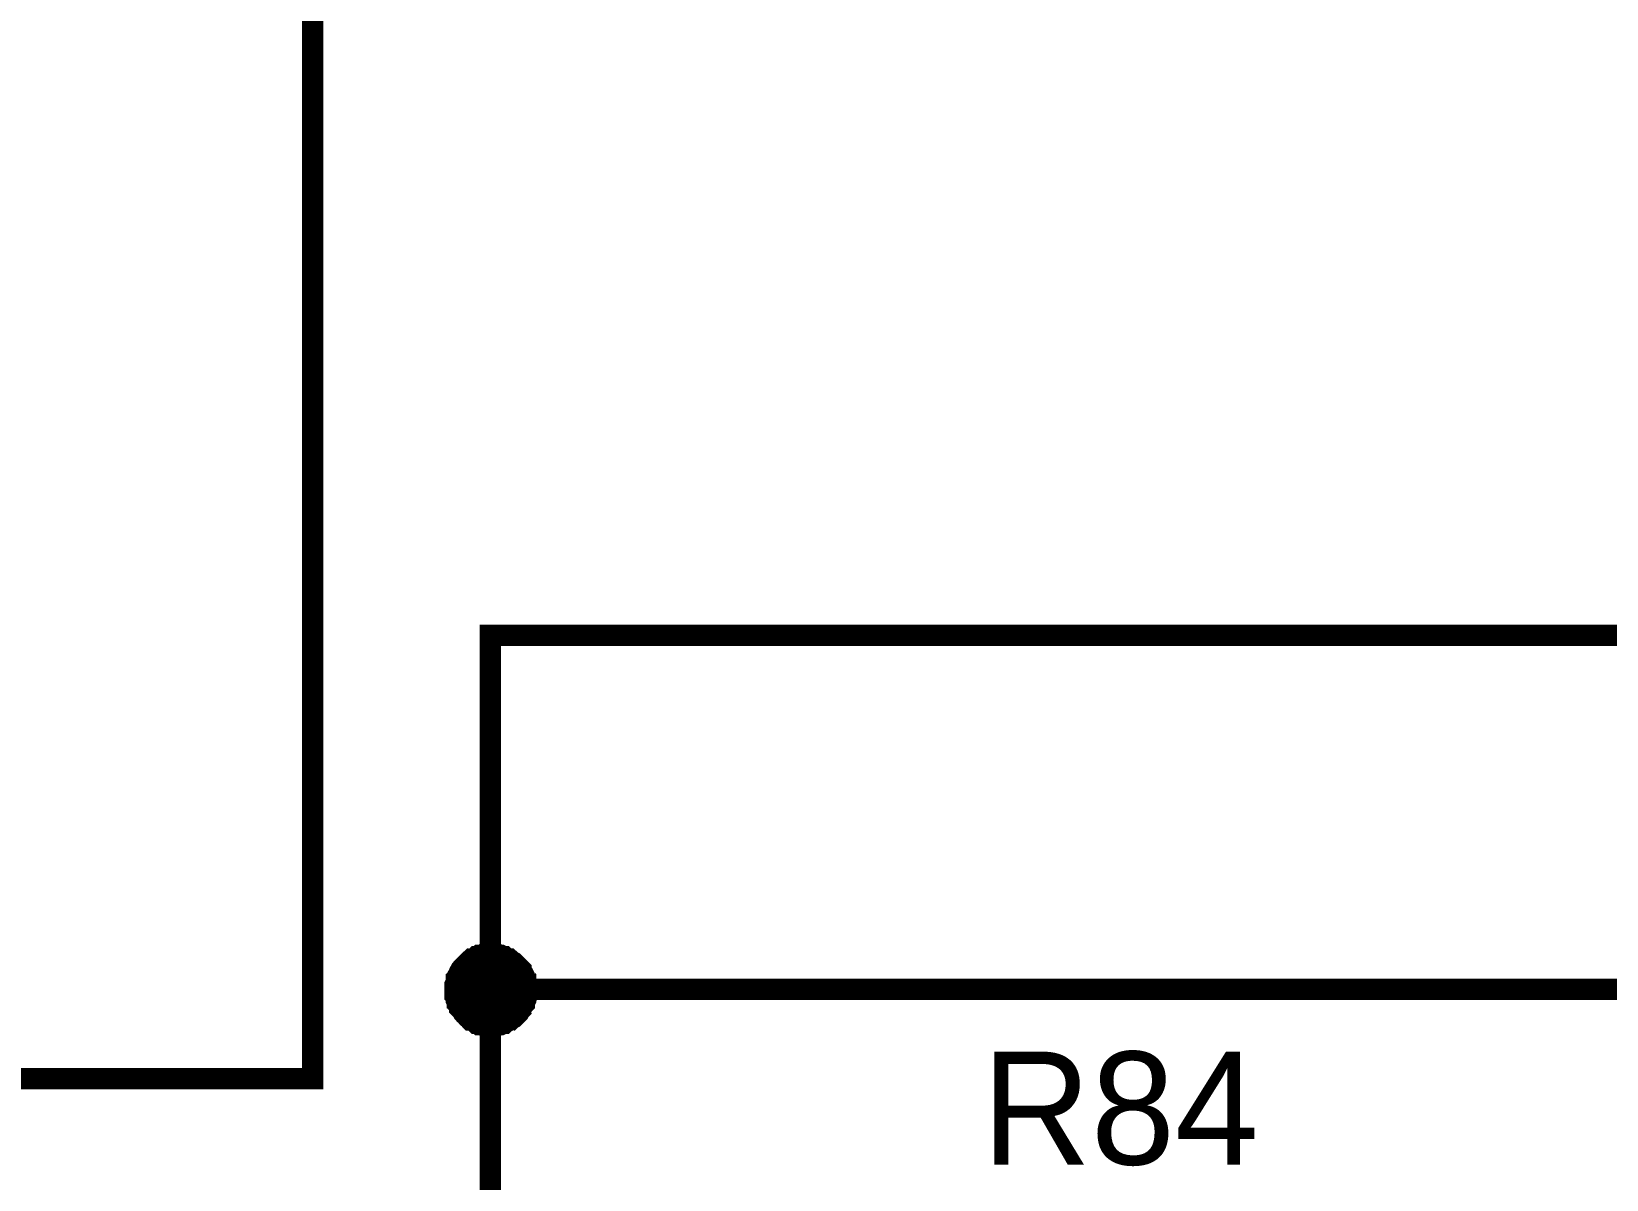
# Model space of a CAD drawing. Header units: millimetres. Extents: x 0 to 420, y 0 to 297.
# Drawn here: x 208.54 to 230.71, y 102.32 to 118.49 of the extents above; entities that cross this region are included whole.
import ezdxf

# ---------------------------------------------------------------- set-up
doc = ezdxf.new("R2010")
doc.units = ezdxf.units.MM
doc.layers.add('Sheet', color=255, linetype='Continuous')

msp = doc.modelspace()

# ---------------------------------------------------------------- linework, layer by layer
at = {"layer": 'Sheet'}
for points, const_width in [([(165.031, 144.99), (165.031, 137.488), (170.029, 137.488), (170.029, 103.741), (212.499, 103.741), (212.499, 127.487), (219.997, 127.487)], 0.3), ([(217.498, 99.999), (214.998, 99.999), (214.998, 105), (214.998, 109.984), (242.49, 109.984)], 0.3), ([(214.502, 105), (214.502, 105.016), (214.502, 105.05), (214.502, 105.066), (214.518, 105.099), (214.518, 105.116), (214.518, 105.149), (214.535, 105.165), (214.535, 105.182), (214.552, 105.215), (214.568, 105.232), (214.568, 105.248), (214.585, 105.281), (214.601, 105.298), (214.618, 105.314), (214.634, 105.331), (214.651, 105.348), (214.667, 105.364), (214.684, 105.381), (214.701, 105.397), (214.717, 105.414), (214.734, 105.43), (214.767, 105.43), (214.783, 105.447), (214.8, 105.463), (214.833, 105.463), (214.849, 105.48), (214.866, 105.48), (214.899, 105.48), (214.916, 105.497), (214.949, 105.497), (214.965, 105.497), (214.998, 105.497)], 0.3), ([(214.502, 105), (214.502, 105.016), (214.502, 105.05), (214.502, 105.066), (214.518, 105.099), (214.518, 105.116), (214.518, 105.149), (214.535, 105.165), (214.535, 105.182), (214.552, 105.215), (214.568, 105.232), (214.568, 105.248), (214.585, 105.281), (214.601, 105.298), (214.618, 105.314), (214.634, 105.331), (214.651, 105.348), (214.667, 105.364), (214.684, 105.381), (214.701, 105.397), (214.717, 105.414), (214.734, 105.43), (214.767, 105.43), (214.783, 105.447), (214.8, 105.463), (214.833, 105.463), (214.849, 105.48), (214.866, 105.48), (214.899, 105.48), (214.916, 105.497), (214.949, 105.497), (214.965, 105.497), (214.998, 105.497)], 0.3), ([(214.502, 105), (214.502, 105.016), (214.502, 105.05), (214.502, 105.066), (214.518, 105.099), (214.518, 105.116), (214.518, 105.149), (214.535, 105.165), (214.535, 105.182), (214.552, 105.215), (214.568, 105.232), (214.568, 105.248), (214.585, 105.281), (214.601, 105.298), (214.618, 105.314), (214.634, 105.331), (214.651, 105.348), (214.667, 105.364), (214.684, 105.381), (214.701, 105.397), (214.717, 105.414), (214.734, 105.43), (214.767, 105.43), (214.783, 105.447), (214.8, 105.463), (214.833, 105.463), (214.849, 105.48), (214.866, 105.48), (214.899, 105.48), (214.916, 105.497), (214.949, 105.497), (214.965, 105.497), (214.998, 105.497)], 0.3), ([(214.502, 105), (214.502, 105.016), (214.502, 105.05), (214.502, 105.066), (214.518, 105.099), (214.518, 105.116), (214.518, 105.149), (214.535, 105.165), (214.535, 105.182), (214.552, 105.215), (214.568, 105.232), (214.568, 105.248), (214.585, 105.281), (214.601, 105.298), (214.618, 105.314), (214.634, 105.331), (214.651, 105.348), (214.667, 105.364), (214.684, 105.381), (214.701, 105.397), (214.717, 105.414), (214.734, 105.43), (214.767, 105.43), (214.783, 105.447), (214.8, 105.463), (214.833, 105.463), (214.849, 105.48), (214.866, 105.48), (214.899, 105.48), (214.916, 105.497), (214.949, 105.497), (214.965, 105.497), (214.998, 105.497)], 0.3), ([(214.502, 105), (214.502, 105.016), (214.502, 105.05), (214.502, 105.066), (214.518, 105.099), (214.518, 105.116), (214.518, 105.149), (214.535, 105.165), (214.535, 105.182), (214.552, 105.215), (214.568, 105.232), (214.568, 105.248), (214.585, 105.281), (214.601, 105.298), (214.618, 105.314), (214.634, 105.331), (214.651, 105.348), (214.667, 105.364), (214.684, 105.381), (214.701, 105.397), (214.717, 105.414), (214.734, 105.43), (214.767, 105.43), (214.783, 105.447), (214.8, 105.463), (214.833, 105.463), (214.849, 105.48), (214.866, 105.48), (214.899, 105.48), (214.916, 105.497), (214.949, 105.497), (214.965, 105.497), (214.998, 105.497)], 0.0991), ([(214.502, 105), (214.502, 105.016), (214.502, 105.05), (214.502, 105.066), (214.518, 105.099), (214.518, 105.116), (214.518, 105.149), (214.535, 105.165), (214.535, 105.182), (214.552, 105.215), (214.568, 105.232), (214.568, 105.248), (214.585, 105.281), (214.601, 105.298), (214.618, 105.314), (214.634, 105.331), (214.651, 105.348), (214.667, 105.364), (214.684, 105.381), (214.701, 105.397), (214.717, 105.414), (214.734, 105.43), (214.767, 105.43), (214.783, 105.447), (214.8, 105.463), (214.833, 105.463), (214.849, 105.48), (214.866, 105.48), (214.899, 105.48), (214.916, 105.497), (214.949, 105.497), (214.965, 105.497), (214.998, 105.497)], 0.0991), ([(214.502, 105), (214.502, 105.016), (214.502, 105.05), (214.502, 105.066), (214.518, 105.099), (214.518, 105.116), (214.518, 105.149), (214.535, 105.165), (214.535, 105.182), (214.552, 105.215), (214.568, 105.232), (214.568, 105.248), (214.585, 105.281), (214.601, 105.298), (214.618, 105.314), (214.634, 105.331), (214.651, 105.348), (214.667, 105.364), (214.684, 105.381), (214.701, 105.397), (214.717, 105.414), (214.734, 105.43), (214.767, 105.43), (214.783, 105.447), (214.8, 105.463), (214.833, 105.463), (214.849, 105.48), (214.866, 105.48), (214.899, 105.48), (214.916, 105.497), (214.949, 105.497), (214.965, 105.497), (214.998, 105.497)], 0.0991), ([(214.502, 105), (214.502, 105.016), (214.502, 105.05), (214.502, 105.066), (214.518, 105.099), (214.518, 105.116), (214.518, 105.149), (214.535, 105.165), (214.535, 105.182), (214.552, 105.215), (214.568, 105.232), (214.568, 105.248), (214.585, 105.281), (214.601, 105.298), (214.618, 105.314), (214.634, 105.331), (214.651, 105.348), (214.667, 105.364), (214.684, 105.381), (214.701, 105.397), (214.717, 105.414), (214.734, 105.43), (214.767, 105.43), (214.783, 105.447), (214.8, 105.463), (214.833, 105.463), (214.849, 105.48), (214.866, 105.48), (214.899, 105.48), (214.916, 105.497), (214.949, 105.497), (214.965, 105.497), (214.998, 105.497)], 0.0991), ([(214.998, 105.497), (214.998, 105.497)], 0.3), ([(214.998, 105.497), (215.032, 105.497), (215.048, 105.497), (215.081, 105.497), (215.098, 105.48), (215.131, 105.48), (215.147, 105.48), (215.18, 105.463), (215.197, 105.463), (215.214, 105.447), (215.247, 105.43), (215.263, 105.43), (215.28, 105.414), (215.296, 105.397), (215.329, 105.381), (215.346, 105.364), (215.363, 105.348), (215.379, 105.331), (215.396, 105.314), (215.412, 105.298), (215.429, 105.281), (215.429, 105.248), (215.445, 105.232), (215.462, 105.215), (215.478, 105.182), (215.478, 105.165), (215.495, 105.149), (215.495, 105.116), (215.495, 105.099), (215.512, 105.066), (215.512, 105.05), (215.512, 105.016), (215.512, 105)], 0.3), ([(214.998, 105.497), (214.998, 105.497)], 0.3), ([(214.998, 105.497), (215.032, 105.497), (215.048, 105.497), (215.081, 105.497), (215.098, 105.48), (215.131, 105.48), (215.147, 105.48), (215.18, 105.463), (215.197, 105.463), (215.214, 105.447), (215.247, 105.43), (215.263, 105.43), (215.28, 105.414), (215.296, 105.397), (215.329, 105.381), (215.346, 105.364), (215.363, 105.348), (215.379, 105.331), (215.396, 105.314), (215.412, 105.298), (215.429, 105.281), (215.429, 105.248), (215.445, 105.232), (215.462, 105.215), (215.478, 105.182), (215.478, 105.165), (215.495, 105.149), (215.495, 105.116), (215.495, 105.099), (215.512, 105.066), (215.512, 105.05), (215.512, 105.016), (215.512, 105)], 0.3), ([(214.998, 105.497), (214.998, 105.497)], 0.3), ([(214.998, 105.497), (215.032, 105.497), (215.048, 105.497), (215.081, 105.497), (215.098, 105.48), (215.131, 105.48), (215.147, 105.48), (215.18, 105.463), (215.197, 105.463), (215.214, 105.447), (215.247, 105.43), (215.263, 105.43), (215.28, 105.414), (215.296, 105.397), (215.329, 105.381), (215.346, 105.364), (215.363, 105.348), (215.379, 105.331), (215.396, 105.314), (215.412, 105.298), (215.429, 105.281), (215.429, 105.248), (215.445, 105.232), (215.462, 105.215), (215.478, 105.182), (215.478, 105.165), (215.495, 105.149), (215.495, 105.116), (215.495, 105.099), (215.512, 105.066), (215.512, 105.05), (215.512, 105.016), (215.512, 105)], 0.3), ([(214.998, 105.497), (214.998, 105.497)], 0.3), ([(214.998, 105.497), (215.032, 105.497), (215.048, 105.497), (215.081, 105.497), (215.098, 105.48), (215.131, 105.48), (215.147, 105.48), (215.18, 105.463), (215.197, 105.463), (215.214, 105.447), (215.247, 105.43), (215.263, 105.43), (215.28, 105.414), (215.296, 105.397), (215.329, 105.381), (215.346, 105.364), (215.363, 105.348), (215.379, 105.331), (215.396, 105.314), (215.412, 105.298), (215.429, 105.281), (215.429, 105.248), (215.445, 105.232), (215.462, 105.215), (215.478, 105.182), (215.478, 105.165), (215.495, 105.149), (215.495, 105.116), (215.495, 105.099), (215.512, 105.066), (215.512, 105.05), (215.512, 105.016), (215.512, 105)], 0.3), ([(214.998, 105.497), (214.998, 105.497)], 0.0991), ([(214.998, 105.497), (215.032, 105.497), (215.048, 105.497), (215.081, 105.497), (215.098, 105.48), (215.131, 105.48), (215.147, 105.48), (215.18, 105.463), (215.197, 105.463), (215.214, 105.447), (215.247, 105.43), (215.263, 105.43), (215.28, 105.414), (215.296, 105.397), (215.329, 105.381), (215.346, 105.364), (215.363, 105.348), (215.379, 105.331), (215.396, 105.314), (215.412, 105.298), (215.429, 105.281), (215.429, 105.248), (215.445, 105.232), (215.462, 105.215), (215.478, 105.182), (215.478, 105.165), (215.495, 105.149), (215.495, 105.116), (215.495, 105.099), (215.512, 105.066), (215.512, 105.05), (215.512, 105.016), (215.512, 105)], 0.0991), ([(214.998, 105.497), (214.998, 105.497)], 0.0991), ([(214.998, 105.497), (215.032, 105.497), (215.048, 105.497), (215.081, 105.497), (215.098, 105.48), (215.131, 105.48), (215.147, 105.48), (215.18, 105.463), (215.197, 105.463), (215.214, 105.447), (215.247, 105.43), (215.263, 105.43), (215.28, 105.414), (215.296, 105.397), (215.329, 105.381), (215.346, 105.364), (215.363, 105.348), (215.379, 105.331), (215.396, 105.314), (215.412, 105.298), (215.429, 105.281), (215.429, 105.248), (215.445, 105.232), (215.462, 105.215), (215.478, 105.182), (215.478, 105.165), (215.495, 105.149), (215.495, 105.116), (215.495, 105.099), (215.512, 105.066), (215.512, 105.05), (215.512, 105.016), (215.512, 105)], 0.0991), ([(214.998, 105.497), (214.998, 105.497)], 0.0991), ([(214.998, 105.497), (215.032, 105.497), (215.048, 105.497), (215.081, 105.497), (215.098, 105.48), (215.131, 105.48), (215.147, 105.48), (215.18, 105.463), (215.197, 105.463), (215.214, 105.447), (215.247, 105.43), (215.263, 105.43), (215.28, 105.414), (215.296, 105.397), (215.329, 105.381), (215.346, 105.364), (215.363, 105.348), (215.379, 105.331), (215.396, 105.314), (215.412, 105.298), (215.429, 105.281), (215.429, 105.248), (215.445, 105.232), (215.462, 105.215), (215.478, 105.182), (215.478, 105.165), (215.495, 105.149), (215.495, 105.116), (215.495, 105.099), (215.512, 105.066), (215.512, 105.05), (215.512, 105.016), (215.512, 105)], 0.0991), ([(214.998, 105.497), (214.998, 105.497)], 0.0991), ([(214.998, 105.497), (215.032, 105.497), (215.048, 105.497), (215.081, 105.497), (215.098, 105.48), (215.131, 105.48), (215.147, 105.48), (215.18, 105.463), (215.197, 105.463), (215.214, 105.447), (215.247, 105.43), (215.263, 105.43), (215.28, 105.414), (215.296, 105.397), (215.329, 105.381), (215.346, 105.364), (215.363, 105.348), (215.379, 105.331), (215.396, 105.314), (215.412, 105.298), (215.429, 105.281), (215.429, 105.248), (215.445, 105.232), (215.462, 105.215), (215.478, 105.182), (215.478, 105.165), (215.495, 105.149), (215.495, 105.116), (215.495, 105.099), (215.512, 105.066), (215.512, 105.05), (215.512, 105.016), (215.512, 105)], 0.0991), ([(214.998, 104.487), (214.965, 104.487), (214.949, 104.487), (214.916, 104.487), (214.899, 104.503), (214.866, 104.503), (214.849, 104.503), (214.833, 104.52), (214.8, 104.52), (214.783, 104.536), (214.767, 104.553), (214.734, 104.569), (214.717, 104.569), (214.701, 104.586), (214.684, 104.602), (214.667, 104.619), (214.651, 104.636), (214.634, 104.652), (214.618, 104.669), (214.601, 104.702), (214.585, 104.718), (214.568, 104.735), (214.568, 104.751), (214.552, 104.785), (214.535, 104.801), (214.535, 104.818), (214.518, 104.851), (214.518, 104.867), (214.518, 104.9), (214.502, 104.917), (214.502, 104.95), (214.502, 104.967), (214.502, 105)], 0.3), ([(214.502, 105), (214.502, 105)], 0.3), ([(214.998, 104.487), (214.965, 104.487), (214.949, 104.487), (214.916, 104.487), (214.899, 104.503), (214.866, 104.503), (214.849, 104.503), (214.833, 104.52), (214.8, 104.52), (214.783, 104.536), (214.767, 104.553), (214.734, 104.569), (214.717, 104.569), (214.701, 104.586), (214.684, 104.602), (214.667, 104.619), (214.651, 104.636), (214.634, 104.652), (214.618, 104.669), (214.601, 104.702), (214.585, 104.718), (214.568, 104.735), (214.568, 104.751), (214.552, 104.785), (214.535, 104.801), (214.535, 104.818), (214.518, 104.851), (214.518, 104.867), (214.518, 104.9), (214.502, 104.917), (214.502, 104.95), (214.502, 104.967), (214.502, 105)], 0.3), ([(214.502, 105), (214.502, 105)], 0.3), ([(214.998, 104.487), (214.965, 104.487), (214.949, 104.487), (214.916, 104.487), (214.899, 104.503), (214.866, 104.503), (214.849, 104.503), (214.833, 104.52), (214.8, 104.52), (214.783, 104.536), (214.767, 104.553), (214.734, 104.569), (214.717, 104.569), (214.701, 104.586), (214.684, 104.602), (214.667, 104.619), (214.651, 104.636), (214.634, 104.652), (214.618, 104.669), (214.601, 104.702), (214.585, 104.718), (214.568, 104.735), (214.568, 104.751), (214.552, 104.785), (214.535, 104.801), (214.535, 104.818), (214.518, 104.851), (214.518, 104.867), (214.518, 104.9), (214.502, 104.917), (214.502, 104.95), (214.502, 104.967), (214.502, 105)], 0.3), ([(214.502, 105), (214.502, 105)], 0.3), ([(214.998, 104.487), (214.965, 104.487), (214.949, 104.487), (214.916, 104.487), (214.899, 104.503), (214.866, 104.503), (214.849, 104.503), (214.833, 104.52), (214.8, 104.52), (214.783, 104.536), (214.767, 104.553), (214.734, 104.569), (214.717, 104.569), (214.701, 104.586), (214.684, 104.602), (214.667, 104.619), (214.651, 104.636), (214.634, 104.652), (214.618, 104.669), (214.601, 104.702), (214.585, 104.718), (214.568, 104.735), (214.568, 104.751), (214.552, 104.785), (214.535, 104.801), (214.535, 104.818), (214.518, 104.851), (214.518, 104.867), (214.518, 104.9), (214.502, 104.917), (214.502, 104.95), (214.502, 104.967), (214.502, 105)], 0.3), ([(214.502, 105), (214.502, 105)], 0.3), ([(214.998, 105), (229.994, 105)], 0.3), ([(215.512, 105), (215.512, 104.967), (215.512, 104.95), (215.512, 104.917), (215.495, 104.9), (215.495, 104.867), (215.495, 104.851), (215.478, 104.818), (215.478, 104.801), (215.462, 104.785), (215.445, 104.751), (215.429, 104.735), (215.429, 104.718), (215.412, 104.702), (215.396, 104.669), (215.379, 104.652), (215.363, 104.636), (215.346, 104.619), (215.329, 104.602), (215.296, 104.586), (215.28, 104.569), (215.263, 104.569), (215.247, 104.553), (215.214, 104.536), (215.197, 104.52), (215.18, 104.52), (215.147, 104.503), (215.131, 104.503), (215.098, 104.503), (215.081, 104.487), (215.048, 104.487), (215.032, 104.487), (214.998, 104.487)], 0.3), ([(215.512, 105), (215.512, 104.967), (215.512, 104.95), (215.512, 104.917), (215.495, 104.9), (215.495, 104.867), (215.495, 104.851), (215.478, 104.818), (215.478, 104.801), (215.462, 104.785), (215.445, 104.751), (215.429, 104.735), (215.429, 104.718), (215.412, 104.702), (215.396, 104.669), (215.379, 104.652), (215.363, 104.636), (215.346, 104.619), (215.329, 104.602), (215.296, 104.586), (215.28, 104.569), (215.263, 104.569), (215.247, 104.553), (215.214, 104.536), (215.197, 104.52), (215.18, 104.52), (215.147, 104.503), (215.131, 104.503), (215.098, 104.503), (215.081, 104.487), (215.048, 104.487), (215.032, 104.487), (214.998, 104.487)], 0.3), ([(215.512, 105), (215.512, 104.967), (215.512, 104.95), (215.512, 104.917), (215.495, 104.9), (215.495, 104.867), (215.495, 104.851), (215.478, 104.818), (215.478, 104.801), (215.462, 104.785), (215.445, 104.751), (215.429, 104.735), (215.429, 104.718), (215.412, 104.702), (215.396, 104.669), (215.379, 104.652), (215.363, 104.636), (215.346, 104.619), (215.329, 104.602), (215.296, 104.586), (215.28, 104.569), (215.263, 104.569), (215.247, 104.553), (215.214, 104.536), (215.197, 104.52), (215.18, 104.52), (215.147, 104.503), (215.131, 104.503), (215.098, 104.503), (215.081, 104.487), (215.048, 104.487), (215.032, 104.487), (214.998, 104.487)], 0.3), ([(215.512, 105), (215.512, 104.967), (215.512, 104.95), (215.512, 104.917), (215.495, 104.9), (215.495, 104.867), (215.495, 104.851), (215.478, 104.818), (215.478, 104.801), (215.462, 104.785), (215.445, 104.751), (215.429, 104.735), (215.429, 104.718), (215.412, 104.702), (215.396, 104.669), (215.379, 104.652), (215.363, 104.636), (215.346, 104.619), (215.329, 104.602), (215.296, 104.586), (215.28, 104.569), (215.263, 104.569), (215.247, 104.553), (215.214, 104.536), (215.197, 104.52), (215.18, 104.52), (215.147, 104.503), (215.131, 104.503), (215.098, 104.503), (215.081, 104.487), (215.048, 104.487), (215.032, 104.487), (214.998, 104.487)], 0.3), ([(215.512, 105), (215.512, 105), (215.512, 105), (215.512, 105), (215.512, 105), (215.512, 105), (215.512, 105), (215.512, 105), (215.512, 105), (215.512, 105), (215.512, 105), (215.512, 105), (215.512, 105), (215.512, 105), (215.512, 105), (215.512, 105), (215.512, 105), (215.512, 105), (215.512, 105), (215.512, 105), (215.512, 105), (215.512, 105), (215.512, 105), (215.512, 105), (215.512, 105), (215.512, 105), (215.512, 105), (215.512, 105), (215.512, 105), (215.512, 105), (215.512, 105), (215.512, 105), (215.512, 105)], 0.3), ([(215.512, 105), (215.512, 105)], 0.3), ([(215.512, 105), (215.512, 105), (215.512, 105), (215.512, 105), (215.512, 105), (215.512, 105), (215.512, 105), (215.512, 105), (215.512, 105), (215.512, 105), (215.512, 105), (215.512, 105), (215.512, 105), (215.512, 105), (215.512, 105), (215.512, 105), (215.512, 105), (215.512, 105), (215.512, 105), (215.512, 105), (215.512, 105), (215.512, 105), (215.512, 105), (215.512, 105), (215.512, 105), (215.512, 105), (215.512, 105), (215.512, 105), (215.512, 105), (215.512, 105), (215.512, 105), (215.512, 105), (215.512, 105)], 0.3), ([(215.512, 105), (215.512, 105)], 0.3), ([(215.512, 105), (215.512, 105), (215.512, 105), (215.512, 105), (215.512, 105), (215.512, 105), (215.512, 105), (215.512, 105), (215.512, 105), (215.512, 105), (215.512, 105), (215.512, 105), (215.512, 105), (215.512, 105), (215.512, 105), (215.512, 105), (215.512, 105), (215.512, 105), (215.512, 105), (215.512, 105), (215.512, 105), (215.512, 105), (215.512, 105), (215.512, 105), (215.512, 105), (215.512, 105), (215.512, 105), (215.512, 105), (215.512, 105), (215.512, 105), (215.512, 105), (215.512, 105), (215.512, 105)], 0.3), ([(215.512, 105), (215.512, 105)], 0.3), ([(215.512, 105), (215.512, 105), (215.512, 105), (215.512, 105), (215.512, 105), (215.512, 105), (215.512, 105), (215.512, 105), (215.512, 105), (215.512, 105), (215.512, 105), (215.512, 105), (215.512, 105), (215.512, 105), (215.512, 105), (215.512, 105), (215.512, 105), (215.512, 105), (215.512, 105), (215.512, 105), (215.512, 105), (215.512, 105), (215.512, 105), (215.512, 105), (215.512, 105), (215.512, 105), (215.512, 105), (215.512, 105), (215.512, 105), (215.512, 105), (215.512, 105), (215.512, 105), (215.512, 105)], 0.3), ([(215.512, 105), (215.512, 105)], 0.3), ([(232.493, 105), (229.994, 105)], 0.3), ([(214.998, 104.487), (214.965, 104.487), (214.949, 104.487), (214.916, 104.487), (214.899, 104.503), (214.866, 104.503), (214.849, 104.503), (214.833, 104.52), (214.8, 104.52), (214.783, 104.536), (214.767, 104.553), (214.734, 104.569), (214.717, 104.569), (214.701, 104.586), (214.684, 104.602), (214.667, 104.619), (214.651, 104.636), (214.634, 104.652), (214.618, 104.669), (214.601, 104.702), (214.585, 104.718), (214.568, 104.735), (214.568, 104.751), (214.552, 104.785), (214.535, 104.801), (214.535, 104.818), (214.518, 104.851), (214.518, 104.867), (214.518, 104.9), (214.502, 104.917), (214.502, 104.95), (214.502, 104.967), (214.502, 105)], 0.0991), ([(214.502, 105), (214.502, 105)], 0.0991), ([(214.998, 104.487), (214.965, 104.487), (214.949, 104.487), (214.916, 104.487), (214.899, 104.503), (214.866, 104.503), (214.849, 104.503), (214.833, 104.52), (214.8, 104.52), (214.783, 104.536), (214.767, 104.553), (214.734, 104.569), (214.717, 104.569), (214.701, 104.586), (214.684, 104.602), (214.667, 104.619), (214.651, 104.636), (214.634, 104.652), (214.618, 104.669), (214.601, 104.702), (214.585, 104.718), (214.568, 104.735), (214.568, 104.751), (214.552, 104.785), (214.535, 104.801), (214.535, 104.818), (214.518, 104.851), (214.518, 104.867), (214.518, 104.9), (214.502, 104.917), (214.502, 104.95), (214.502, 104.967), (214.502, 105)], 0.0991), ([(214.502, 105), (214.502, 105)], 0.0991), ([(214.998, 104.487), (214.965, 104.487), (214.949, 104.487), (214.916, 104.487), (214.899, 104.503), (214.866, 104.503), (214.849, 104.503), (214.833, 104.52), (214.8, 104.52), (214.783, 104.536), (214.767, 104.553), (214.734, 104.569), (214.717, 104.569), (214.701, 104.586), (214.684, 104.602), (214.667, 104.619), (214.651, 104.636), (214.634, 104.652), (214.618, 104.669), (214.601, 104.702), (214.585, 104.718), (214.568, 104.735), (214.568, 104.751), (214.552, 104.785), (214.535, 104.801), (214.535, 104.818), (214.518, 104.851), (214.518, 104.867), (214.518, 104.9), (214.502, 104.917), (214.502, 104.95), (214.502, 104.967), (214.502, 105)], 0.0991), ([(214.502, 105), (214.502, 105)], 0.0991), ([(214.998, 104.487), (214.965, 104.487), (214.949, 104.487), (214.916, 104.487), (214.899, 104.503), (214.866, 104.503), (214.849, 104.503), (214.833, 104.52), (214.8, 104.52), (214.783, 104.536), (214.767, 104.553), (214.734, 104.569), (214.717, 104.569), (214.701, 104.586), (214.684, 104.602), (214.667, 104.619), (214.651, 104.636), (214.634, 104.652), (214.618, 104.669), (214.601, 104.702), (214.585, 104.718), (214.568, 104.735), (214.568, 104.751), (214.552, 104.785), (214.535, 104.801), (214.535, 104.818), (214.518, 104.851), (214.518, 104.867), (214.518, 104.9), (214.502, 104.917), (214.502, 104.95), (214.502, 104.967), (214.502, 105)], 0.0991), ([(214.502, 105), (214.502, 105)], 0.0991), ([(215.512, 105), (215.512, 104.967), (215.512, 104.95), (215.512, 104.917), (215.495, 104.9), (215.495, 104.867), (215.495, 104.851), (215.478, 104.818), (215.478, 104.801), (215.462, 104.785), (215.445, 104.751), (215.429, 104.735), (215.429, 104.718), (215.412, 104.702), (215.396, 104.669), (215.379, 104.652), (215.363, 104.636), (215.346, 104.619), (215.329, 104.602), (215.296, 104.586), (215.28, 104.569), (215.263, 104.569), (215.247, 104.553), (215.214, 104.536), (215.197, 104.52), (215.18, 104.52), (215.147, 104.503), (215.131, 104.503), (215.098, 104.503), (215.081, 104.487), (215.048, 104.487), (215.032, 104.487), (214.998, 104.487)], 0.0991), ([(215.512, 105), (215.512, 104.967), (215.512, 104.95), (215.512, 104.917), (215.495, 104.9), (215.495, 104.867), (215.495, 104.851), (215.478, 104.818), (215.478, 104.801), (215.462, 104.785), (215.445, 104.751), (215.429, 104.735), (215.429, 104.718), (215.412, 104.702), (215.396, 104.669), (215.379, 104.652), (215.363, 104.636), (215.346, 104.619), (215.329, 104.602), (215.296, 104.586), (215.28, 104.569), (215.263, 104.569), (215.247, 104.553), (215.214, 104.536), (215.197, 104.52), (215.18, 104.52), (215.147, 104.503), (215.131, 104.503), (215.098, 104.503), (215.081, 104.487), (215.048, 104.487), (215.032, 104.487), (214.998, 104.487)], 0.0991), ([(215.512, 105), (215.512, 104.967), (215.512, 104.95), (215.512, 104.917), (215.495, 104.9), (215.495, 104.867), (215.495, 104.851), (215.478, 104.818), (215.478, 104.801), (215.462, 104.785), (215.445, 104.751), (215.429, 104.735), (215.429, 104.718), (215.412, 104.702), (215.396, 104.669), (215.379, 104.652), (215.363, 104.636), (215.346, 104.619), (215.329, 104.602), (215.296, 104.586), (215.28, 104.569), (215.263, 104.569), (215.247, 104.553), (215.214, 104.536), (215.197, 104.52), (215.18, 104.52), (215.147, 104.503), (215.131, 104.503), (215.098, 104.503), (215.081, 104.487), (215.048, 104.487), (215.032, 104.487), (214.998, 104.487)], 0.0991), ([(215.512, 105), (215.512, 104.967), (215.512, 104.95), (215.512, 104.917), (215.495, 104.9), (215.495, 104.867), (215.495, 104.851), (215.478, 104.818), (215.478, 104.801), (215.462, 104.785), (215.445, 104.751), (215.429, 104.735), (215.429, 104.718), (215.412, 104.702), (215.396, 104.669), (215.379, 104.652), (215.363, 104.636), (215.346, 104.619), (215.329, 104.602), (215.296, 104.586), (215.28, 104.569), (215.263, 104.569), (215.247, 104.553), (215.214, 104.536), (215.197, 104.52), (215.18, 104.52), (215.147, 104.503), (215.131, 104.503), (215.098, 104.503), (215.081, 104.487), (215.048, 104.487), (215.032, 104.487), (214.998, 104.487)], 0.0991), ([(215.512, 105), (215.512, 105), (215.512, 105), (215.512, 105), (215.512, 105), (215.512, 105), (215.512, 105), (215.512, 105), (215.512, 105), (215.512, 105), (215.512, 105), (215.512, 105), (215.512, 105), (215.512, 105), (215.512, 105), (215.512, 105), (215.512, 105), (215.512, 105), (215.512, 105), (215.512, 105), (215.512, 105), (215.512, 105), (215.512, 105), (215.512, 105), (215.512, 105), (215.512, 105), (215.512, 105), (215.512, 105), (215.512, 105), (215.512, 105), (215.512, 105), (215.512, 105), (215.512, 105)], 0.0991), ([(215.512, 105), (215.512, 105)], 0.0991), ([(215.512, 105), (215.512, 105), (215.512, 105), (215.512, 105), (215.512, 105), (215.512, 105), (215.512, 105), (215.512, 105), (215.512, 105), (215.512, 105), (215.512, 105), (215.512, 105), (215.512, 105), (215.512, 105), (215.512, 105), (215.512, 105), (215.512, 105), (215.512, 105), (215.512, 105), (215.512, 105), (215.512, 105), (215.512, 105), (215.512, 105), (215.512, 105), (215.512, 105), (215.512, 105), (215.512, 105), (215.512, 105), (215.512, 105), (215.512, 105), (215.512, 105), (215.512, 105), (215.512, 105)], 0.0991), ([(215.512, 105), (215.512, 105)], 0.0991), ([(215.512, 105), (215.512, 105), (215.512, 105), (215.512, 105), (215.512, 105), (215.512, 105), (215.512, 105), (215.512, 105), (215.512, 105), (215.512, 105), (215.512, 105), (215.512, 105), (215.512, 105), (215.512, 105), (215.512, 105), (215.512, 105), (215.512, 105), (215.512, 105), (215.512, 105), (215.512, 105), (215.512, 105), (215.512, 105), (215.512, 105), (215.512, 105), (215.512, 105), (215.512, 105), (215.512, 105), (215.512, 105), (215.512, 105), (215.512, 105), (215.512, 105), (215.512, 105), (215.512, 105)], 0.0991), ([(215.512, 105), (215.512, 105)], 0.0991), ([(215.512, 105), (215.512, 105), (215.512, 105), (215.512, 105), (215.512, 105), (215.512, 105), (215.512, 105), (215.512, 105), (215.512, 105), (215.512, 105), (215.512, 105), (215.512, 105), (215.512, 105), (215.512, 105), (215.512, 105), (215.512, 105), (215.512, 105), (215.512, 105), (215.512, 105), (215.512, 105), (215.512, 105), (215.512, 105), (215.512, 105), (215.512, 105), (215.512, 105), (215.512, 105), (215.512, 105), (215.512, 105), (215.512, 105), (215.512, 105), (215.512, 105), (215.512, 105), (215.512, 105)], 0.0991), ([(215.512, 105), (215.512, 105)], 0.0991)]:
    msp.add_lwpolyline(points, dxfattribs=dict(at, const_width=const_width))
at = {"layer": 'Sheet', "const_width": 0.508}
msp.add_lwpolyline([(214.746, 105, 1), (215.254, 105, 1)], format="xyb", close=True, dxfattribs=at)

# ---------------------------------------------------------------- texts
at = {"layer": 'Sheet'}
msp.add_text('R84', height=1.5897, dxfattribs=at).set_placement((221.917, 102.533))

doc.saveas('drawing.dxf')
